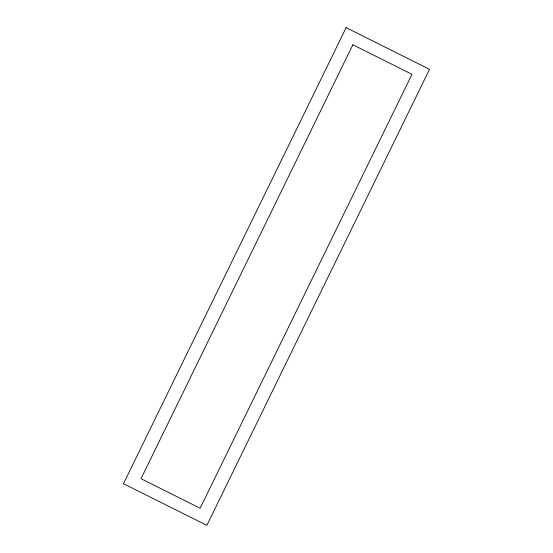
<?xml version="1.0" encoding="UTF-8"?>
<svg xmlns="http://www.w3.org/2000/svg" width="553" height="553" viewBox="0 0 553 553"><rect width="100%" height="100%" fill="white"/><g stroke="black" fill="none" stroke-linecap="round" stroke-linejoin="round"><path stroke-width="0.83" d="M346.137 27.65L123.478 483.688L206.863 525.35L429.522 69.312L346.137 27.65M352.869 44.772L141.015 478.691L200.131 508.228L411.985 74.309L352.869 44.772"/></g></svg>
